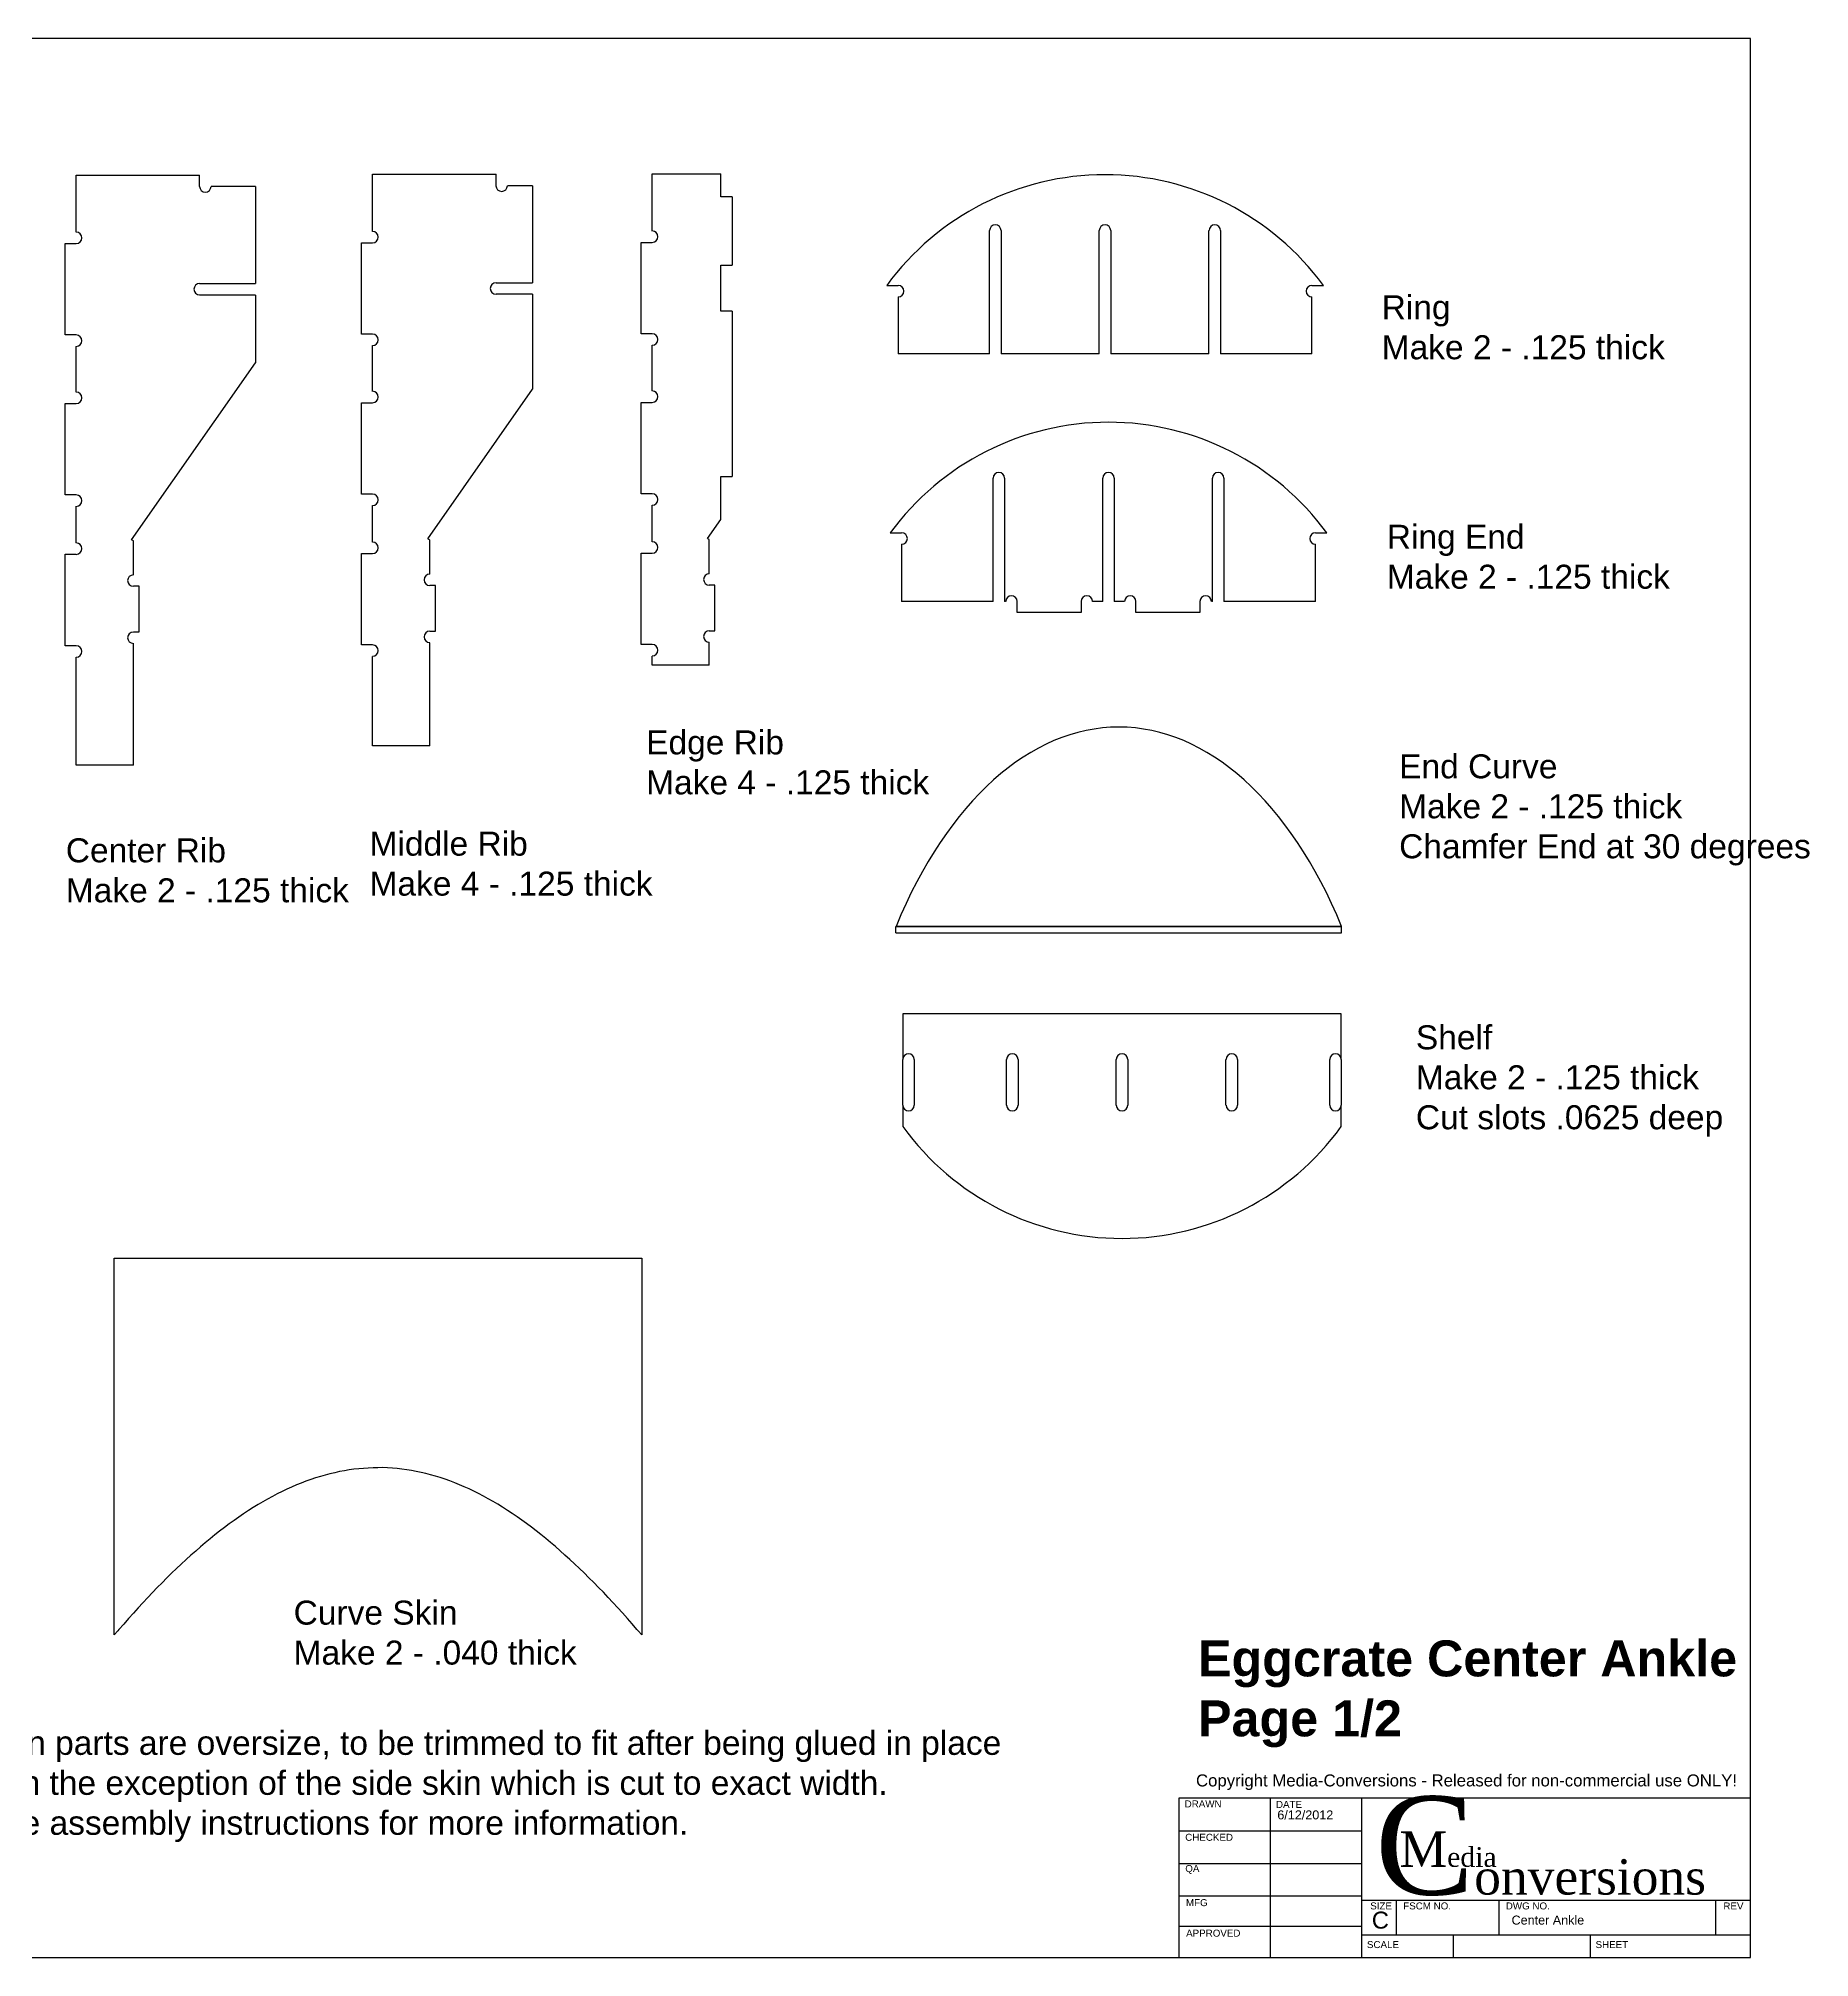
# Model space of a CAD drawing. Extents: x 0 to 33.1, y 0 to 21.
# Drawn here: x 13.77 to 33.15, y 0 to 21 of the extents above; entities that cross this region are included whole.
import ezdxf

# ---------------------------------------------------------------- set-up
doc = ezdxf.new("R2010")
doc.units = 0
doc.header["$MEASUREMENT"] = 0
doc.layers.add('CONTINUOUS', color=7, linetype='CONTINUOUS')
doc.layers.add('VISIBLE', color=7, linetype='CONTINUOUS')

# ---------------------------------------------------------------- blocks, each defined once
blk = doc.blocks.new('BLOCK0')
at = {"layer": 'CONTINUOUS'}
for p, q in [((32.5, 21), (0, 21)), ((0, 21), (0, 0)), ((32.5, 0), (32.5, 21)), ((32.5, 20.5), (32.5, 20.875)), ((26.25, 1.75), (32.5, 1.75)), ((26.25, 0), (26.25, 1.75)), ((27.246, 1.75), (27.246, 0)), ((28.25, 0), (28.25, 1.75)), ((32.5, 0), (32.5, 1.75)), ((26.25, 1.388), (28.25, 1.388)), ((26.25, 1.031), (28.25, 1.031)), ((26.25, 0.675), (28.25, 0.675)), ((28.25, 0.63), (32.5, 0.63)), ((28.63, 0.25), (28.63, 0.63)), ((29.75, 0.25), (29.75, 0.63)), ((32.12, 0.25), (32.12, 0.63)), ((32.5, 0.125), (32.5, 0.5)), ((26.25, 0.344), (28.25, 0.344)), ((28.25, 0.25), (32.5, 0.25)), ((29.25, 0), (29.25, 0.25)), ((30.75, 0), (30.75, 0.25)), ((0, 0), (32.5, 0))]:
    blk.add_line(p, q, dxfattribs=at)
at = {"layer": 'CONTINUOUS', "attachment_point": 4}
for s, insert, char_height in [('{\\fArial|b0|i0|c0|p0;\\C1;Copyright Media-Conversions - Released for non-commercial use ONLY!}{\\fMS Shell Dlg|b0|i0|c0|p0;\\C7;\\H0.75x;}', (26.435, 1.919), 0.13121), ('{\\fArial|b0|i0|c0|p0;\\C7;DRAWN}{\\fArial|b0|i0|c0|p0;\\C7;}', (26.311, 1.682), 0.07654), ('{\\fArial|b0|i0|c0|p0;\\C7;DRAWN}{\\fArial|b0|i0|c0|p0;\\C7;}', (26.311, 1.682), 0.07654), ('{\\fArial|b0|i0|c0|p0;\\C7;DATE}{\\fArial|b0|i0|c0|p0;\\C7;}', (27.31, 1.676), 0.07654), ('{\\fArial|b0|i0|c0|p0;\\C7;DATE}{\\fArial|b0|i0|c0|p0;\\C7;}', (27.31, 1.676), 0.07654), ('{\\fTimes New Roman|b0|i0|c0|p0;\\C7;C}{\\fTimes New Roman|b0|i0|c0|p0;\\C7;\\H0.36x;onversions}{\\fMS Shell Dlg|b0|i0|c0|p0;\\C7;\\H0.09x;}', (28.394, 1.22), 1.076315), ('{\\fArial|b0|i0|c0|p0;\\C7;6/12/2012}{\\fArial|b0|i0|c0|p0;\\C7;}', (27.325, 1.561), 0.09841), ('{\\fArial|b0|i0|c0|p0;\\C7;CHECKED}{\\fArial|b0|i0|c0|p0;\\C7;}', (26.317, 1.316), 0.07654), ('{\\fArial|b0|i0|c0|p0;\\C7;CHECKED}{\\fArial|b0|i0|c0|p0;\\C7;}', (26.317, 1.316), 0.07654), ('{\\fTimes New Roman|b0|i0|c0|p0;\\C7;M}{\\fTimes New Roman|b0|i0|c0|p0;\\C7;\\H0.5555556x;edia}{\\fMS Shell Dlg|b0|i0|c0|p0;\\C7;\\H0.25x;}', (28.662, 1.185), 0.387473), ('{\\fArial|b0|i0|c0|p0;\\C7;QA}{\\fArial|b0|i0|c0|p0;\\C7;}', (26.318, 0.964), 0.07654), ('{\\fArial|b0|i0|c0|p0;\\C7;QA}{\\fArial|b0|i0|c0|p0;\\C7;}', (26.318, 0.964), 0.07654), ('{\\fArial|b0|i0|c0|p0;\\C7;MFG}{\\fArial|b0|i0|c0|p0;\\C7;}', (26.325, 0.601), 0.07654), ('{\\fArial|b0|i0|c0|p0;\\C7;MFG}{\\fArial|b0|i0|c0|p0;\\C7;}', (26.325, 0.601), 0.07654), ('{\\fArial|b0|i0|c0|p0;\\C7;SIZE}{\\fArial|b0|i0|c0|p0;\\C7;}', (28.341, 0.565), 0.07654), ('{\\fArial|b0|i0|c0|p0;\\C7;SIZE}{\\fArial|b0|i0|c0|p0;\\C7;}', (28.341, 0.565), 0.07654), ('{\\fArial|b0|i0|c0|p0;\\C7;C}{\\fArial|b0|i0|c0|p0;\\C7;}', (28.358, 0.409), 0.18588), ('{\\fArial|b0|i0|c0|p0;\\C7;C}{\\fArial|b0|i0|c0|p0;\\C7;}', (28.358, 0.409), 0.18588), ('{\\fArial|b0|i0|c0|p0;\\C7;FSCM NO.}{\\fArial|b0|i0|c0|p0;\\C7;}', (28.702, 0.565), 0.07654), ('{\\fArial|b0|i0|c0|p0;\\C7;FSCM NO.}{\\fArial|b0|i0|c0|p0;\\C7;}', (28.702, 0.565), 0.07654), ('{\\fArial|b0|i0|c0|p0;\\C7;DWG NO.}{\\fArial|b0|i0|c0|p0;\\C7;}', (29.824, 0.565), 0.07654), ('{\\fArial|b0|i0|c0|p0;\\C7;DWG NO.}{\\fArial|b0|i0|c0|p0;\\C7;}', (29.824, 0.565), 0.07654), ('{\\fArial|b0|i0|c0|p0;\\C7;Center Ankle}{\\fArial|b0|i0|c0|p0;\\C7;}', (29.887, 0.41), 0.09841), ('{\\fArial|b0|i0|c0|p0;\\C7;REV}{\\fArial|b0|i0|c0|p0;\\C7;}', (32.204, 0.565), 0.07654), ('{\\fArial|b0|i0|c0|p0;\\C7;REV}{\\fArial|b0|i0|c0|p0;\\C7;}', (32.204, 0.565), 0.07654), ('{\\fArial|b0|i0|c0|p0;\\C7;APPROVED}{\\fArial|b0|i0|c0|p0;\\C7;}', (26.327, 0.267), 0.07654), ('{\\fArial|b0|i0|c0|p0;\\C7;APPROVED}{\\fArial|b0|i0|c0|p0;\\C7;}', (26.327, 0.267), 0.07654), ('{\\fArial|b0|i0|c0|p0;\\C7;SCALE}{\\fArial|b0|i0|c0|p0;\\C7;}', (28.305, 0.142), 0.07654), ('{\\fArial|b0|i0|c0|p0;\\C7;SCALE}{\\fArial|b0|i0|c0|p0;\\C7;}', (28.305, 0.142), 0.07654), ('{\\fArial|b0|i0|c0|p0;\\C7;SHEET}{\\fArial|b0|i0|c0|p0;\\C7;}', (30.806, 0.142), 0.07654), ('{\\fArial|b0|i0|c0|p0;\\C7;SHEET}{\\fArial|b0|i0|c0|p0;\\C7;}', (30.806, 0.142), 0.07654)]:
    blk.add_mtext(s, dxfattribs=dict(at, insert=insert, char_height=char_height))

msp = doc.modelspace()

# ---------------------------------------------------------------- linework, layer by layer
at = {"layer": 'VISIBLE'}
for p, q in [((14.186, 18.88), (14.186, 19.505)), ((14.186, 19.505), (15.536, 19.505)), ((15.536, 19.38), (15.536, 19.505)), ((16.146, 19.38), (15.661, 19.38)), ((16.146, 19.38), (16.146, 18.317)), ((17.428, 19.513), (18.778, 19.513)), ((17.428, 18.888), (17.428, 19.513)), ((18.778, 19.388), (18.778, 19.513)), ((19.178, 19.388), (18.903, 19.388)), ((19.178, 19.388), (19.178, 18.326)), ((20.486, 18.892), (20.486, 19.517)), ((20.486, 19.517), (21.236, 19.517)), ((21.236, 19.267), (21.236, 19.517)), ((21.361, 19.267), (21.236, 19.267)), ((21.361, 19.267), (21.361, 18.517)), ((14.066, 17.755), (14.066, 18.755)), ((14.066, 18.755), (14.186, 18.755)), ((17.308, 17.763), (17.308, 18.763)), ((17.308, 18.763), (17.428, 18.763)), ((20.366, 17.767), (20.366, 18.767)), ((20.366, 18.767), (20.486, 18.767)), ((24.177, 17.547), (24.177, 18.897)), ((24.302, 18.897), (24.302, 17.547)), ((25.377, 17.547), (25.377, 18.897)), ((25.502, 18.897), (25.502, 17.547)), ((26.577, 17.547), (26.577, 18.897)), ((26.702, 18.897), (26.702, 17.547)), ((21.236, 18.517), (21.361, 18.517)), ((21.236, 18.017), (21.236, 18.517)), ((15.536, 18.317), (16.146, 18.317)), ((18.778, 18.326), (19.178, 18.326)), ((23.052, 18.297), (23.177, 18.297)), ((27.703, 18.297), (27.828, 18.297)), ((16.146, 18.192), (15.536, 18.192)), ((16.146, 18.192), (16.146, 17.451)), ((19.178, 18.201), (18.778, 18.201)), ((19.178, 18.201), (19.178, 17.16)), ((23.177, 18.172), (23.177, 17.547)), ((27.703, 17.547), (27.703, 18.172)), ((21.361, 18.017), (21.236, 18.017)), ((21.361, 18.017), (21.361, 16.205)), ((14.186, 17.755), (14.066, 17.755)), ((17.428, 17.763), (17.308, 17.763)), ((20.486, 17.767), (20.366, 17.767)), ((20.486, 17.142), (20.486, 17.642)), ((14.186, 17.13), (14.186, 17.63)), ((14.79, 15.515), (16.146, 17.451)), ((17.428, 17.138), (17.428, 17.638)), ((24.177, 17.547), (23.177, 17.547)), ((25.377, 17.547), (24.302, 17.547)), ((26.577, 17.547), (25.502, 17.547)), ((27.703, 17.547), (26.702, 17.547)), ((17.308, 16.013), (17.308, 17.013)), ((17.308, 17.013), (17.428, 17.013)), ((18.032, 15.524), (19.178, 17.16)), ((20.366, 17.017), (20.486, 17.017)), ((20.366, 16.017), (20.366, 17.017)), ((14.066, 17.005), (14.186, 17.005)), ((14.066, 16.005), (14.066, 17.005)), ((21.236, 15.735), (21.236, 16.205)), ((21.236, 16.205), (21.361, 16.205)), ((24.216, 14.839), (24.216, 16.189)), ((24.341, 16.189), (24.341, 14.839)), ((25.416, 14.839), (25.416, 16.189)), ((25.541, 16.189), (25.541, 14.839)), ((26.616, 14.839), (26.616, 16.189)), ((26.741, 16.189), (26.741, 14.839)), ((14.186, 16.005), (14.066, 16.005)), ((17.428, 16.013), (17.308, 16.013)), ((20.486, 16.017), (20.366, 16.017)), ((14.186, 15.48), (14.186, 15.88)), ((17.428, 15.488), (17.428, 15.888)), ((20.486, 15.492), (20.486, 15.892)), ((21.09, 15.527), (21.236, 15.735)), ((23.09, 15.589), (23.215, 15.589)), ((27.742, 15.589), (27.867, 15.589)), ((14.066, 15.355), (14.186, 15.355)), ((14.066, 14.355), (14.066, 15.355)), ((14.811, 15.501), (14.79, 15.515)), ((14.811, 15.13), (14.811, 15.501)), ((17.308, 14.363), (17.308, 15.363)), ((17.308, 15.363), (17.428, 15.363)), ((18.053, 15.509), (18.032, 15.524)), ((18.053, 15.138), (18.053, 15.509)), ((20.366, 15.367), (20.486, 15.367)), ((20.366, 14.367), (20.366, 15.367)), ((21.111, 15.513), (21.09, 15.527)), ((21.111, 15.142), (21.111, 15.513)), ((23.215, 15.464), (23.215, 14.839)), ((27.742, 14.839), (27.742, 15.464)), ((14.873, 15.005), (14.811, 15.005)), ((14.873, 14.505), (14.873, 15.005)), ((18.115, 15.013), (18.053, 15.013)), ((18.115, 14.513), (18.115, 15.013)), ((21.173, 15.017), (21.111, 15.017)), ((21.173, 14.517), (21.173, 15.017)), ((24.216, 14.839), (23.215, 14.839)), ((24.353, 14.839), (24.341, 14.839)), ((24.478, 14.719), (24.478, 14.839)), ((25.178, 14.719), (24.478, 14.719)), ((25.178, 14.839), (25.178, 14.719)), ((25.416, 14.839), (25.303, 14.839)), ((25.653, 14.839), (25.541, 14.839)), ((25.778, 14.719), (25.778, 14.839)), ((26.478, 14.719), (25.778, 14.719)), ((26.478, 14.839), (26.478, 14.719)), ((26.616, 14.839), (26.603, 14.839)), ((27.742, 14.839), (26.741, 14.839)), ((14.811, 14.505), (14.873, 14.505)), ((18.053, 14.513), (18.115, 14.513)), ((21.111, 14.517), (21.173, 14.517)), ((14.186, 14.355), (14.066, 14.355)), ((14.811, 13.047), (14.811, 14.38)), ((17.428, 14.363), (17.308, 14.363)), ((18.053, 13.26), (18.053, 14.388)), ((20.486, 14.367), (20.366, 14.367)), ((21.111, 14.142), (21.111, 14.392)), ((14.186, 13.047), (14.186, 14.23)), ((17.428, 13.26), (17.428, 14.238)), ((20.486, 14.142), (20.486, 14.242)), ((21.111, 14.142), (20.486, 14.142)), ((18.053, 13.26), (17.428, 13.26)), ((14.811, 13.047), (14.186, 13.047)), ((23.153, 11.283), (28.028, 11.283)), ((23.153, 11.212), (23.153, 11.283)), ((28.028, 11.283), (23.153, 11.283)), ((23.153, 11.212), (28.028, 11.212)), ((28.028, 11.212), (28.028, 11.283)), ((23.228, 10.327), (23.228, 9.827)), ((28.023, 10.327), (23.228, 10.327)), ((28.023, 9.827), (28.023, 10.327)), ((23.228, 9.327), (23.228, 9.827)), ((23.353, 9.827), (23.353, 9.327)), ((24.363, 9.327), (24.363, 9.827)), ((24.488, 9.827), (24.488, 9.327)), ((25.563, 9.327), (25.563, 9.827)), ((25.688, 9.827), (25.688, 9.327)), ((26.763, 9.327), (26.763, 9.827)), ((26.888, 9.827), (26.888, 9.327)), ((27.898, 9.327), (27.898, 9.827)), ((28.023, 9.827), (28.023, 9.327)), ((23.228, 9.327), (23.228, 9.093)), ((28.023, 9.093), (28.023, 9.327)), ((14.601, 7.655), (20.372, 7.655)), ((14.601, 3.531), (14.601, 7.655)), ((20.372, 7.655), (20.372, 3.576)), ((16.857, 5.265), (16.804, 5.249)), ((16.909, 5.28), (16.857, 5.265)), ((16.962, 5.294), (16.909, 5.28)), ((17.014, 5.306), (16.962, 5.294)), ((17.067, 5.318), (17.014, 5.306)), ((17.119, 5.327), (17.067, 5.318)), ((17.172, 5.336), (17.119, 5.327)), ((17.224, 5.343), (17.172, 5.336)), ((17.277, 5.349), (17.224, 5.343)), ((17.329, 5.353), (17.277, 5.349)), ((17.381, 5.357), (17.329, 5.353)), ((17.434, 5.359), (17.381, 5.357)), ((17.486, 5.359), (17.434, 5.359)), ((17.539, 5.361), (17.486, 5.359)), ((17.591, 5.359), (17.539, 5.361)), ((17.644, 5.356), (17.591, 5.359)), ((17.696, 5.351), (17.644, 5.356)), ((17.749, 5.346), (17.696, 5.351)), ((17.801, 5.338), (17.749, 5.346)), ((17.854, 5.33), (17.801, 5.338)), ((17.906, 5.32), (17.854, 5.33)), ((17.959, 5.309), (17.906, 5.32)), ((18.011, 5.297), (17.959, 5.309)), ((18.063, 5.283), (18.011, 5.297)), ((18.116, 5.268), (18.063, 5.283)), ((18.168, 5.252), (18.116, 5.268)), ((18.221, 5.234), (18.168, 5.252)), ((16.332, 5.047), (16.28, 5.018)), ((16.385, 5.074), (16.332, 5.047)), ((16.437, 5.1), (16.385, 5.074)), ((16.49, 5.125), (16.437, 5.1)), ((16.542, 5.149), (16.49, 5.125)), ((16.594, 5.172), (16.542, 5.149)), ((16.647, 5.193), (16.594, 5.172)), ((16.699, 5.213), (16.647, 5.193)), ((16.752, 5.232), (16.699, 5.213)), ((16.804, 5.249), (16.752, 5.232)), ((18.273, 5.216), (18.221, 5.234)), ((18.326, 5.196), (18.273, 5.216)), ((18.378, 5.174), (18.326, 5.196)), ((18.431, 5.152), (18.378, 5.174)), ((18.483, 5.128), (18.431, 5.152)), ((18.536, 5.103), (18.483, 5.128)), ((18.588, 5.077), (18.536, 5.103)), ((18.641, 5.049), (18.588, 5.077)), ((18.693, 5.021), (18.641, 5.049)), ((16.017, 4.857), (15.965, 4.821)), ((16.07, 4.891), (16.017, 4.857)), ((16.122, 4.925), (16.07, 4.891)), ((16.175, 4.957), (16.122, 4.925)), ((16.227, 4.988), (16.175, 4.957)), ((16.28, 5.018), (16.227, 4.988)), ((18.746, 4.991), (18.693, 5.021)), ((18.798, 4.96), (18.746, 4.991)), ((18.85, 4.927), (18.798, 4.96)), ((18.903, 4.894), (18.85, 4.927)), ((18.955, 4.859), (18.903, 4.894)), ((19.008, 4.824), (18.955, 4.859)), ((15.703, 4.625), (15.65, 4.583)), ((15.755, 4.667), (15.703, 4.625)), ((15.808, 4.707), (15.755, 4.667)), ((15.86, 4.746), (15.808, 4.707)), ((15.912, 4.784), (15.86, 4.746)), ((15.965, 4.821), (15.912, 4.784)), ((19.06, 4.787), (19.008, 4.824)), ((19.113, 4.749), (19.06, 4.787)), ((19.165, 4.71), (19.113, 4.749)), ((19.218, 4.669), (19.165, 4.71)), ((19.27, 4.628), (19.218, 4.669)), ((19.323, 4.585), (19.27, 4.628)), ((15.493, 4.449), (15.44, 4.403)), ((15.545, 4.495), (15.493, 4.449)), ((15.598, 4.539), (15.545, 4.495)), ((15.65, 4.583), (15.598, 4.539)), ((19.375, 4.542), (19.323, 4.585)), ((19.428, 4.497), (19.375, 4.542)), ((19.48, 4.452), (19.428, 4.497)), ((19.532, 4.405), (19.48, 4.452)), ((15.23, 4.206), (15.178, 4.154)), ((15.283, 4.257), (15.23, 4.206)), ((15.335, 4.306), (15.283, 4.257)), ((15.388, 4.355), (15.335, 4.306)), ((15.44, 4.403), (15.388, 4.355)), ((19.585, 4.357), (19.532, 4.405)), ((19.637, 4.309), (19.585, 4.357)), ((19.69, 4.259), (19.637, 4.309)), ((19.742, 4.209), (19.69, 4.259)), ((19.795, 4.157), (19.742, 4.209)), ((15.021, 3.994), (14.968, 3.939)), ((15.073, 4.048), (15.021, 3.994)), ((15.125, 4.102), (15.073, 4.048)), ((15.178, 4.154), (15.125, 4.102)), ((19.847, 4.104), (19.795, 4.157)), ((19.9, 4.051), (19.847, 4.104)), ((19.952, 3.997), (19.9, 4.051)), ((20.005, 3.941), (19.952, 3.997)), ((14.863, 3.826), (14.811, 3.768)), ((14.916, 3.883), (14.863, 3.826)), ((14.968, 3.939), (14.916, 3.883)), ((20.057, 3.885), (20.005, 3.941)), ((20.11, 3.828), (20.057, 3.885)), ((20.162, 3.771), (20.11, 3.828)), ((14.642, 3.576), (14.601, 3.531)), ((14.653, 3.59), (14.642, 3.576)), ((14.706, 3.65), (14.653, 3.59)), ((14.758, 3.709), (14.706, 3.65)), ((14.811, 3.768), (14.758, 3.709)), ((20.215, 3.712), (20.162, 3.771)), ((20.267, 3.652), (20.215, 3.712)), ((20.319, 3.592), (20.267, 3.652)), ((20.332, 3.576), (20.319, 3.592)), ((20.372, 3.531), (20.332, 3.576)), ((20.372, 3.576), (20.372, 3.531))]:
    msp.add_line(p, q, dxfattribs=at)
for centre, radius, start, end in [((15.598, 19.38), 0.0625, 180, 0), ((18.84, 19.388), 0.0625, 180, 0), ((25.44, 16.548), 2.96, 36.2166, 143.7834), ((24.24, 18.897), 0.0625, 0, 180), ((25.44, 18.897), 0.0625, 0, 180), ((26.64, 18.897), 0.0625, 0, 180), ((14.186, 18.817), 0.0625, 270, 90), ((17.428, 18.826), 0.0625, 270, 90), ((20.486, 18.83), 0.0625, 270, 90), ((15.536, 18.255), 0.0625, 90, 270), ((18.778, 18.263), 0.0625, 90, 270), ((23.177, 18.234), 0.0625, 270, 90), ((27.703, 18.234), 0.0625, 90, 270), ((14.186, 17.692), 0.0625, 270, 90), ((17.428, 17.701), 0.0625, 270, 90), ((20.486, 17.705), 0.0625, 270, 90), ((14.186, 17.067), 0.0625, 270, 90), ((17.428, 17.076), 0.0625, 270, 90), ((20.486, 17.08), 0.0625, 270, 90), ((25.478, 13.84), 2.96, 36.2166, 143.7834), ((24.278, 16.189), 0.0625, 0, 180), ((25.478, 16.189), 0.0625, 0, 180), ((26.678, 16.189), 0.0625, 0, 180), ((14.186, 15.942), 0.0625, 270, 90), ((17.428, 15.951), 0.0625, 270, 90), ((20.486, 15.955), 0.0625, 270, 90), ((23.215, 15.527), 0.0625, 270, 90), ((27.742, 15.527), 0.0625, 90, 270), ((14.186, 15.417), 0.0625, 270, 90), ((17.428, 15.426), 0.0625, 270, 90), ((20.486, 15.43), 0.0625, 270, 90), ((14.811, 15.067), 0.0625, 90, 270), ((18.053, 15.076), 0.0625, 90, 270), ((21.111, 15.08), 0.0625, 90, 270), ((24.416, 14.839), 0.0625, 0, 180), ((25.241, 14.839), 0.0625, 0, 180), ((25.716, 14.839), 0.0625, 0, 180), ((26.541, 14.839), 0.0625, 0, 180), ((14.811, 14.442), 0.0625, 90, 270), ((18.053, 14.451), 0.0625, 90, 270), ((21.111, 14.455), 0.0625, 90, 270), ((14.186, 14.292), 0.0625, 270, 90), ((17.428, 14.301), 0.0625, 270, 90), ((20.486, 14.305), 0.0625, 270, 90), ((23.291, 9.827), 0.0625, 0, 180), ((24.426, 9.827), 0.0625, 0, 180), ((25.626, 9.827), 0.0625, 0, 180), ((26.826, 9.827), 0.0625, 0, 180), ((27.961, 9.827), 0.0625, 0, 180), ((23.291, 9.327), 0.0625, 180, 0), ((24.426, 9.327), 0.0625, 180, 0), ((25.626, 9.327), 0.0625, 180, 0), ((26.826, 9.327), 0.0625, 180, 0), ((27.961, 9.327), 0.0625, 180, 0), ((25.626, 10.829), 2.96, 215.9074, 324.0926)]:
    msp.add_arc(centre, radius, start, end, dxfattribs=at)
msp.add_ellipse((25.591, 8.234), major_axis=(0, 5.23), ratio=0.573576, start_param=-0.948428, end_param=0.948428, dxfattribs=at)

# ---------------------------------------------------------------- block references
at = {"layer": 'CONTINUOUS'}
msp.add_blockref('BLOCK0', (0, 0), dxfattribs=at)

# ---------------------------------------------------------------- texts
at = {"layer": 'CONTINUOUS', "attachment_point": 1}
for s, insert, char_height in [('{\\fArial|b0|i0|c0|p0;\\C7;Ring}{\\fArial|b0|i0|c0|p0;\\C7;\\PMake 2 - .125 thick}{\\fArial|b0|i0|c0|p0;\\C7;\\H0.4375x;}', (28.466, 18.189), 0.26242), ('{\\fArial|b0|i0|c0|p0;\\C7;Ring End}{\\fArial|b0|i0|c0|p0;\\C7;\\PMake 2 - .125 thick}{\\fArial|b0|i0|c0|p0;\\C7;\\H0.4375x;}', (28.522, 15.678), 0.26242), ('{\\fArial|b0|i0|c0|p0;\\C7;Edge Rib}{\\fArial|b0|i0|c0|p0;\\C7;\\PMake 4 - .125 thick}{\\fArial|b0|i0|c0|p0;\\C7;\\H0.4375x;}', (20.42, 13.428), 0.26242), ('{\\fArial|b0|i0|c0|p0;\\C7;End Curve}{\\fArial|b0|i0|c0|p0;\\C7;\\PMake 2 - .125 thick}{\\fArial|b0|i0|c0|p0;\\C7;\\PChamfer End at 30 degrees}{\\fArial|b0|i0|c0|p0;\\C7;\\H0.4375x;}', (28.657, 13.166), 0.26242), ('{\\fArial|b0|i0|c0|p0;\\C7;Center Rib}{\\fArial|b0|i0|c0|p0;\\C7;\\PMake 2 - .125 thick}{\\fArial|b0|i0|c0|p0;\\C7;\\H0.4375x;}', (14.072, 12.247), 0.26242), ('{\\fArial|b0|i0|c0|p0;\\C7;Middle Rib}{\\fArial|b0|i0|c0|p0;\\C7;\\PMake 4 - .125 thick}{\\fArial|b0|i0|c0|p0;\\C7;\\H0.4375x;}', (17.394, 12.32), 0.26242), ('{\\fArial|b0|i0|c0|p0;\\C7;Shelf}{\\fArial|b0|i0|c0|p0;\\C7;\\PMake 2 - .125 thick}{\\fArial|b0|i0|c0|p0;\\C7;\\PCut slots .0625 deep}{\\fArial|b0|i0|c0|p0;\\C7;\\H0.4375x;}', (28.84, 10.201), 0.26242), ('{\\fArial|b0|i0|c0|p0;\\C7;Curve Skin}{\\fArial|b0|i0|c0|p0;\\C7;\\PMake 2 - .040 thick}{\\fArial|b0|i0|c0|p0;\\C7;\\H0.4375x;}', (16.564, 3.906), 0.26242), ('{\\fArial|b1|i0|c0|p0;\\C7;Eggcrate Center Ankle}{\\fArial|b1|i0|c0|p0;\\C7;\\PPage 1/2}{\\fArial|b0|i0|c0|p0;\\C7;\\H0.2916667x;}', (26.457, 3.471), 0.39363), ('{\\fArial|b0|i0|c0|p0;\\C7;Skin parts are oversize, to be trimmed to fit after being glued in place}{\\fArial|b0|i0|c0|p0;\\C7;\\Pwith the exception of the side skin which is cut to exact width.}{\\fArial|b0|i0|c0|p0;\\C7;\\PSee assembly instructions for more information.}{\\fArial|b0|i0|c0|p0;\\C7;\\H0.4375x;}', (13.14, 2.481), 0.26242)]:
    msp.add_mtext(s, dxfattribs=dict(at, insert=insert, char_height=char_height))

doc.saveas('drawing.dxf')
